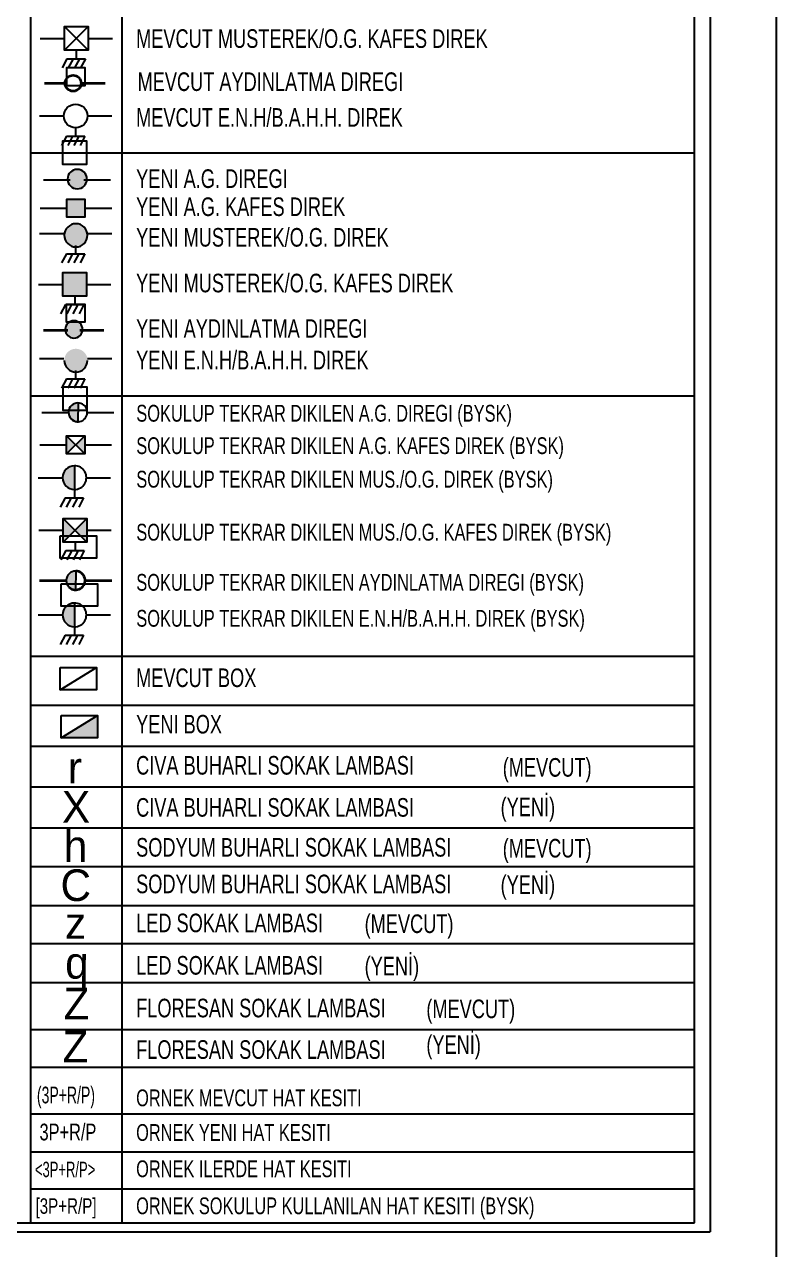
# Model space of a CAD drawing. Header units: millimetres. Extents: x 615240 to 617330, y 4151758 to 4153557.
# Drawn here: x 617235.4 to 617330.5, y 4152061.7 to 4152216.6 of the extents above; entities that cross this region are included whole.
import ezdxf
from ezdxf.enums import TextEntityAlignment as Align

# ---------------------------------------------------------------- set-up
doc = ezdxf.new("R2010")
doc.units = ezdxf.units.MM
doc.layers.add('DIREK_AG_MEVCUT', color=3, linetype='Continuous', lineweight=25)
doc.styles.add('Direk', font='B_CAD')
doc.styles.get("Standard").update_dxf_attribs({"font": 'Arial'})

msp = doc.modelspace()

# ---------------------------------------------------------------- hatches: boundary and pattern name
at = {"linetype": 'Continuous'}
for color, points in [(108, [(617243.27, 4152197.06), (617243.27, 4152197.13), (617243.26, 4152197.2), (617243.25, 4152197.28), (617243.24, 4152197.35), (617243.22, 4152197.42), (617243.19, 4152197.49), (617243.16, 4152197.56), (617243.13, 4152197.63), (617243.1, 4152197.69), (617243.06, 4152197.75), (617243.01, 4152197.81), (617242.96, 4152197.87), (617242.91, 4152197.92), (617242.86, 4152197.97), (617242.8, 4152198.02), (617242.74, 4152198.06), (617242.68, 4152198.1), (617242.62, 4152198.14), (617242.55, 4152198.17), (617242.48, 4152198.2), (617242.41, 4152198.23), (617242.34, 4152198.25), (617242.27, 4152198.26), (617242.2, 4152198.27), (617242.12, 4152198.28), (617242.05, 4152198.28), (617241.97, 4152198.28), (617241.9, 4152198.27), (617241.83, 4152198.26), (617241.75, 4152198.25), (617241.68, 4152198.23), (617241.61, 4152198.2), (617241.54, 4152198.17), (617241.48, 4152198.14), (617241.41, 4152198.1), (617241.35, 4152198.06), (617241.29, 4152198.02), (617241.24, 4152197.97), (617241.18, 4152197.92), (617241.13, 4152197.87), (617241.08, 4152197.81), (617241.04, 4152197.75), (617241, 4152197.69), (617240.96, 4152197.63), (617240.93, 4152197.56), (617240.9, 4152197.49), (617240.88, 4152197.42), (617240.86, 4152197.35), (617240.84, 4152197.28), (617240.83, 4152197.2), (617240.82, 4152197.13), (617240.82, 4152197.06), (617240.82, 4152196.98), (617240.83, 4152196.91), (617240.84, 4152196.84), (617240.86, 4152196.76), (617240.88, 4152196.69), (617240.9, 4152196.62), (617240.93, 4152196.55), (617240.96, 4152196.49), (617241, 4152196.42), (617241.04, 4152196.36), (617241.08, 4152196.3), (617241.13, 4152196.24), (617241.18, 4152196.19), (617241.24, 4152196.14), (617241.29, 4152196.09), (617241.35, 4152196.05), (617241.41, 4152196.01), (617241.48, 4152195.97), (617241.54, 4152195.94), (617241.61, 4152195.91), (617241.68, 4152195.89), (617241.75, 4152195.87), (617241.83, 4152195.85), (617241.9, 4152195.84), (617241.97, 4152195.83), (617242.05, 4152195.83), (617242.12, 4152195.83), (617242.2, 4152195.84), (617242.27, 4152195.85), (617242.34, 4152195.87), (617242.41, 4152195.89), (617242.48, 4152195.91), (617242.55, 4152195.94), (617242.62, 4152195.97), (617242.68, 4152196.01), (617242.74, 4152196.05), (617242.8, 4152196.09), (617242.86, 4152196.14), (617242.91, 4152196.19), (617242.96, 4152196.24), (617243.01, 4152196.3), (617243.06, 4152196.36), (617243.1, 4152196.42), (617243.13, 4152196.49), (617243.16, 4152196.55), (617243.19, 4152196.62), (617243.22, 4152196.69), (617243.24, 4152196.76), (617243.25, 4152196.84), (617243.26, 4152196.91), (617243.27, 4152196.98)]), (10, [(617240.41, 4152189.95), (617240.41, 4152189.86), (617240.42, 4152189.77), (617240.44, 4152189.68), (617240.45, 4152189.59), (617240.48, 4152189.51), (617240.51, 4152189.42), (617240.54, 4152189.34), (617240.58, 4152189.26), (617240.62, 4152189.18), (617240.67, 4152189.11), (617240.72, 4152189.04), (617240.78, 4152188.97), (617240.84, 4152188.91), (617240.91, 4152188.84), (617240.97, 4152188.79), (617241.05, 4152188.74), (617241.12, 4152188.69), (617241.2, 4152188.64), (617241.28, 4152188.6), (617241.36, 4152188.57), (617241.44, 4152188.54), (617241.53, 4152188.52), (617241.62, 4152188.5), (617241.7, 4152188.49), (617241.79, 4152188.48), (617241.88, 4152188.48), (617241.97, 4152188.48), (617242.06, 4152188.49), (617242.15, 4152188.5), (617242.23, 4152188.52), (617242.32, 4152188.54), (617242.4, 4152188.57), (617242.48, 4152188.6), (617242.56, 4152188.64), (617242.64, 4152188.69), (617242.72, 4152188.74), (617242.79, 4152188.79), (617242.86, 4152188.84), (617242.92, 4152188.91), (617242.98, 4152188.97), (617243.04, 4152189.04), (617243.09, 4152189.11), (617243.14, 4152189.18), (617243.18, 4152189.26), (617243.22, 4152189.34), (617243.26, 4152189.42), (617243.28, 4152189.51), (617243.31, 4152189.59), (617243.33, 4152189.68), (617243.34, 4152189.77), (617243.35, 4152189.86), (617243.35, 4152189.95), (617243.35, 4152190.03), (617243.34, 4152190.12), (617243.33, 4152190.21), (617243.31, 4152190.3), (617243.28, 4152190.38), (617243.26, 4152190.47), (617243.22, 4152190.55), (617243.18, 4152190.63), (617243.14, 4152190.71), (617243.09, 4152190.78), (617243.04, 4152190.85), (617242.98, 4152190.92), (617242.92, 4152190.98), (617242.86, 4152191.05), (617242.79, 4152191.1), (617242.72, 4152191.15), (617242.64, 4152191.2), (617242.56, 4152191.25), (617242.48, 4152191.29), (617242.4, 4152191.32), (617242.32, 4152191.35), (617242.23, 4152191.37), (617242.15, 4152191.39), (617242.06, 4152191.4), (617241.97, 4152191.41), (617241.88, 4152191.42), (617241.79, 4152191.41), (617241.7, 4152191.4), (617241.62, 4152191.39), (617241.53, 4152191.37), (617241.44, 4152191.35), (617241.36, 4152191.32), (617241.28, 4152191.29), (617241.2, 4152191.25), (617241.12, 4152191.2), (617241.05, 4152191.15), (617240.97, 4152191.1), (617240.91, 4152191.05), (617240.84, 4152190.98), (617240.78, 4152190.92), (617240.72, 4152190.85), (617240.67, 4152190.78), (617240.62, 4152190.71), (617240.58, 4152190.63), (617240.54, 4152190.55), (617240.51, 4152190.47), (617240.48, 4152190.38), (617240.45, 4152190.3), (617240.44, 4152190.21), (617240.42, 4152190.12), (617240.41, 4152190.03)]), (152, [(617242.73, 4152178.05), (617242.73, 4152178.11), (617242.72, 4152178.18), (617242.71, 4152178.25), (617242.7, 4152178.31), (617242.68, 4152178.38), (617242.66, 4152178.44), (617242.63, 4152178.5), (617242.6, 4152178.56), (617242.57, 4152178.62), (617242.53, 4152178.67), (617242.49, 4152178.73), (617242.45, 4152178.78), (617242.41, 4152178.83), (617242.36, 4152178.87), (617242.31, 4152178.91), (617242.25, 4152178.95), (617242.2, 4152178.99), (617242.14, 4152179.02), (617242.08, 4152179.05), (617242.02, 4152179.08), (617241.95, 4152179.1), (617241.89, 4152179.12), (617241.82, 4152179.13), (617241.76, 4152179.14), (617241.69, 4152179.15), (617241.63, 4152179.15), (617241.56, 4152179.15), (617241.49, 4152179.14), (617241.43, 4152179.13), (617241.36, 4152179.12), (617241.3, 4152179.1), (617241.23, 4152179.08), (617241.17, 4152179.05), (617241.11, 4152179.02), (617241.06, 4152178.99), (617241, 4152178.95), (617240.95, 4152178.91), (617240.89, 4152178.87), (617240.85, 4152178.83), (617240.8, 4152178.78), (617240.76, 4152178.73), (617240.72, 4152178.67), (617240.68, 4152178.62), (617240.65, 4152178.56), (617240.62, 4152178.5), (617240.59, 4152178.44), (617240.57, 4152178.38), (617240.55, 4152178.31), (617240.54, 4152178.25), (617240.53, 4152178.18), (617240.52, 4152178.11), (617240.52, 4152178.05), (617240.52, 4152177.98), (617240.53, 4152177.91), (617240.54, 4152177.85), (617240.55, 4152177.78), (617240.57, 4152177.72), (617240.59, 4152177.66), (617240.62, 4152177.59), (617240.65, 4152177.53), (617240.68, 4152177.48), (617240.72, 4152177.42), (617240.76, 4152177.37), (617240.8, 4152177.32), (617240.85, 4152177.27), (617240.89, 4152177.22), (617240.95, 4152177.18), (617241, 4152177.14), (617241.06, 4152177.1), (617241.11, 4152177.07), (617241.17, 4152177.04), (617241.23, 4152177.02), (617241.3, 4152176.99), (617241.36, 4152176.98), (617241.43, 4152176.96), (617241.49, 4152176.95), (617241.56, 4152176.95), (617241.63, 4152176.94), (617241.69, 4152176.95), (617241.76, 4152176.95), (617241.82, 4152176.96), (617241.89, 4152176.98), (617241.95, 4152176.99), (617242.02, 4152177.02), (617242.08, 4152177.04), (617242.14, 4152177.07), (617242.2, 4152177.1), (617242.25, 4152177.14), (617242.31, 4152177.18), (617242.36, 4152177.22), (617242.41, 4152177.27), (617242.45, 4152177.32), (617242.49, 4152177.37), (617242.53, 4152177.42), (617242.57, 4152177.48), (617242.6, 4152177.53), (617242.63, 4152177.59), (617242.66, 4152177.66), (617242.68, 4152177.72), (617242.7, 4152177.78), (617242.71, 4152177.85), (617242.72, 4152177.91), (617242.73, 4152177.98)]), (6, [(617240.41, 4152174.13), (617240.41, 4152174.04), (617240.42, 4152173.95), (617240.44, 4152173.86), (617240.45, 4152173.78), (617240.48, 4152173.69), (617240.51, 4152173.61), (617240.54, 4152173.53), (617240.58, 4152173.45), (617240.62, 4152173.37), (617240.67, 4152173.29), (617240.72, 4152173.22), (617240.78, 4152173.15), (617240.84, 4152173.09), (617240.91, 4152173.03), (617240.97, 4152172.97), (617241.05, 4152172.92), (617241.12, 4152172.87), (617241.2, 4152172.83), (617241.28, 4152172.79), (617241.36, 4152172.75), (617241.44, 4152172.73), (617241.53, 4152172.7), (617241.62, 4152172.68), (617241.7, 4152172.67), (617241.79, 4152172.66), (617241.88, 4152172.66), (617241.97, 4152172.66), (617242.06, 4152172.67), (617242.15, 4152172.68), (617242.23, 4152172.7), (617242.32, 4152172.73), (617242.4, 4152172.75), (617242.48, 4152172.79), (617242.56, 4152172.83), (617242.64, 4152172.87), (617242.72, 4152172.92), (617242.79, 4152172.97), (617242.86, 4152173.03), (617242.92, 4152173.09), (617242.98, 4152173.15), (617243.04, 4152173.22), (617243.09, 4152173.29), (617243.14, 4152173.37), (617243.18, 4152173.45), (617243.22, 4152173.53), (617243.26, 4152173.61), (617243.28, 4152173.69), (617243.31, 4152173.78), (617243.33, 4152173.86), (617243.34, 4152173.95), (617243.35, 4152174.04), (617243.35, 4152174.13), (617243.35, 4152174.22), (617243.34, 4152174.31), (617243.33, 4152174.39), (617243.31, 4152174.48), (617243.28, 4152174.57), (617243.26, 4152174.65), (617243.22, 4152174.73), (617243.18, 4152174.81), (617243.14, 4152174.89), (617243.09, 4152174.96), (617243.04, 4152175.04), (617242.98, 4152175.1), (617242.92, 4152175.17), (617242.86, 4152175.23), (617242.79, 4152175.29), (617242.72, 4152175.34), (617242.64, 4152175.39), (617242.56, 4152175.43), (617242.48, 4152175.47), (617242.4, 4152175.5), (617242.32, 4152175.53), (617242.23, 4152175.56), (617242.15, 4152175.57), (617242.06, 4152175.59), (617241.97, 4152175.6), (617241.88, 4152175.6), (617241.79, 4152175.6), (617241.7, 4152175.59), (617241.62, 4152175.57), (617241.53, 4152175.56), (617241.44, 4152175.53), (617241.36, 4152175.5), (617241.28, 4152175.47), (617241.2, 4152175.43), (617241.12, 4152175.39), (617241.05, 4152175.34), (617240.97, 4152175.29), (617240.91, 4152175.23), (617240.84, 4152175.17), (617240.78, 4152175.1), (617240.72, 4152175.04), (617240.67, 4152174.96), (617240.62, 4152174.89), (617240.58, 4152174.81), (617240.54, 4152174.73), (617240.51, 4152174.65), (617240.48, 4152174.57), (617240.45, 4152174.48), (617240.44, 4152174.39), (617240.42, 4152174.31), (617240.41, 4152174.22)])]:
    msp.add_hatch(color=color, dxfattribs=at).paths.add_polyline_path(points)
for color, points in [(108, [(617240.73, 4152194.53), (617240.73, 4152193.38), (617240.73, 4152192.23), (617243.03, 4152192.23), (617243.03, 4152194.53)]), (10, [(617240.23, 4152185.25), (617240.23, 4152182.25), (617243.23, 4152182.25), (617243.23, 4152185.25)]), (3, [(617242.15, 4152168.75), (617242.11, 4152166.38), (617242.03, 4152166.39), (617241.96, 4152166.4), (617241.89, 4152166.41), (617241.82, 4152166.43), (617241.74, 4152166.45), (617241.68, 4152166.48), (617241.61, 4152166.51), (617241.54, 4152166.54), (617241.48, 4152166.58), (617241.42, 4152166.62), (617241.36, 4152166.67), (617241.31, 4152166.72), (617241.25, 4152166.78), (617241.21, 4152166.83), (617241.16, 4152166.89), (617241.12, 4152166.95), (617241.09, 4152167.02), (617241.05, 4152167.09), (617241.03, 4152167.16), (617241, 4152167.23), (617240.98, 4152167.3), (617240.97, 4152167.37), (617240.96, 4152167.44), (617240.95, 4152167.52), (617240.95, 4152167.59), (617240.96, 4152167.67), (617240.96, 4152167.74), (617240.98, 4152167.81), (617240.99, 4152167.89), (617241.02, 4152167.96), (617241.04, 4152168.03), (617241.07, 4152168.09), (617241.11, 4152168.16), (617241.15, 4152168.22), (617241.19, 4152168.28), (617241.24, 4152168.34), (617241.29, 4152168.4), (617241.34, 4152168.45), (617241.4, 4152168.49), (617241.46, 4152168.54), (617241.52, 4152168.58), (617241.59, 4152168.62), (617241.65, 4152168.65), (617241.72, 4152168.68), (617241.79, 4152168.7), (617241.86, 4152168.72), (617241.94, 4152168.73), (617242.01, 4152168.74), (617242.09, 4152168.75)]), (1, [(617241.69, 4152160.8), (617241.6, 4152160.8), (617241.51, 4152160.79), (617241.42, 4152160.78), (617241.33, 4152160.76), (617241.24, 4152160.74), (617241.16, 4152160.71), (617241.07, 4152160.67), (617240.99, 4152160.63), (617240.91, 4152160.59), (617240.84, 4152160.54), (617240.76, 4152160.49), (617240.69, 4152160.43), (617240.63, 4152160.37), (617240.57, 4152160.3), (617240.51, 4152160.23), (617240.45, 4152160.16), (617240.41, 4152160.08), (617240.36, 4152160), (617240.32, 4152159.92), (617240.29, 4152159.84), (617240.26, 4152159.75), (617240.23, 4152159.66), (617240.21, 4152159.58), (617240.2, 4152159.49), (617240.19, 4152159.4), (617240.19, 4152159.31), (617240.19, 4152159.22), (617240.2, 4152159.13), (617240.21, 4152159.04), (617240.23, 4152158.95), (617240.26, 4152158.86), (617240.29, 4152158.78), (617240.32, 4152158.69), (617240.36, 4152158.61), (617240.41, 4152158.53), (617240.45, 4152158.46), (617240.51, 4152158.38), (617240.57, 4152158.31), (617240.63, 4152158.25), (617240.69, 4152158.19), (617240.76, 4152158.13), (617240.84, 4152158.07), (617240.91, 4152158.03), (617240.99, 4152157.98), (617241.07, 4152157.94), (617241.16, 4152157.91), (617241.24, 4152157.88), (617241.33, 4152157.85), (617241.42, 4152157.83), (617241.51, 4152157.82), (617241.6, 4152157.81), (617241.69, 4152157.81)]), (4, [(617241.87, 4152147.5), (617241.83, 4152145.13), (617241.75, 4152145.14), (617241.68, 4152145.15), (617241.61, 4152145.16), (617241.54, 4152145.18), (617241.46, 4152145.2), (617241.4, 4152145.23), (617241.33, 4152145.26), (617241.26, 4152145.29), (617241.2, 4152145.33), (617241.14, 4152145.37), (617241.08, 4152145.42), (617241.03, 4152145.47), (617240.97, 4152145.53), (617240.93, 4152145.58), (617240.88, 4152145.64), (617240.84, 4152145.7), (617240.81, 4152145.77), (617240.77, 4152145.84), (617240.75, 4152145.9), (617240.72, 4152145.98), (617240.7, 4152146.05), (617240.69, 4152146.12), (617240.68, 4152146.19), (617240.67, 4152146.27), (617240.67, 4152146.34), (617240.68, 4152146.42), (617240.68, 4152146.49), (617240.7, 4152146.56), (617240.71, 4152146.64), (617240.74, 4152146.71), (617240.76, 4152146.78), (617240.79, 4152146.84), (617240.83, 4152146.91), (617240.87, 4152146.97), (617240.91, 4152147.03), (617240.96, 4152147.09), (617241.01, 4152147.14), (617241.06, 4152147.2), (617241.12, 4152147.24), (617241.18, 4152147.29), (617241.24, 4152147.33), (617241.31, 4152147.37), (617241.37, 4152147.4), (617241.44, 4152147.43), (617241.51, 4152147.45), (617241.58, 4152147.47), (617241.66, 4152147.48), (617241.73, 4152147.49), (617241.81, 4152147.5)]), (6, [(617241.69, 4152143.45), (617241.6, 4152143.45), (617241.51, 4152143.44), (617241.42, 4152143.43), (617241.33, 4152143.41), (617241.24, 4152143.38), (617241.16, 4152143.35), (617241.07, 4152143.32), (617240.99, 4152143.28), (617240.91, 4152143.24), (617240.84, 4152143.19), (617240.76, 4152143.13), (617240.69, 4152143.07), (617240.63, 4152143.01), (617240.57, 4152142.95), (617240.51, 4152142.88), (617240.45, 4152142.8), (617240.41, 4152142.73), (617240.36, 4152142.65), (617240.32, 4152142.57), (617240.29, 4152142.48), (617240.26, 4152142.4), (617240.23, 4152142.31), (617240.21, 4152142.22), (617240.2, 4152142.13), (617240.19, 4152142.04), (617240.19, 4152141.95), (617240.19, 4152141.86), (617240.2, 4152141.77), (617240.21, 4152141.68), (617240.23, 4152141.6), (617240.26, 4152141.51), (617240.29, 4152141.42), (617240.32, 4152141.34), (617240.36, 4152141.26), (617240.41, 4152141.18), (617240.45, 4152141.1), (617240.51, 4152141.03), (617240.57, 4152140.96), (617240.63, 4152140.89), (617240.69, 4152140.83), (617240.76, 4152140.77), (617240.84, 4152140.72), (617240.91, 4152140.67), (617240.99, 4152140.63), (617241.07, 4152140.59), (617241.16, 4152140.55), (617241.24, 4152140.52), (617241.33, 4152140.5), (617241.42, 4152140.48), (617241.51, 4152140.47), (617241.6, 4152140.46), (617241.69, 4152140.46)]), (5, [(617244.6, 4152126.41), (617244.6, 4152129.23), (617240.01, 4152126.41)])]:
    msp.add_hatch(color=color).paths.add_polyline_path(points)
h = msp.add_hatch(color=3)
h.paths.add_polyline_path([(617240.69, 4152162.31), (617241.84, 4152163.46), (617240.69, 4152164.61), (617240.69, 4152163.46)])
h.paths.add_polyline_path([(617242.99, 4152164.61), (617241.84, 4152163.46), (617242.99, 4152162.31)])
h = msp.add_hatch(color=1)
h.paths.add_polyline_path([(617241.77, 4152152.65), (617243.27, 4152151.15), (617243.27, 4152154.15)])
h.paths.add_polyline_path([(617240.27, 4152154.15), (617240.27, 4152152.65), (617240.27, 4152151.15), (617241.77, 4152152.65)])

# ---------------------------------------------------------------- linework, layer by layer
for p, q in [((617322.09, 4152336.23), (617322.09, 4152063.93)), ((617320.13, 4152065.08), (617320.13, 4152334.94)), ((617236.13, 4152329.68), (617236.13, 4152065.08)), ((617247.67, 4152329.68), (617247.67, 4152065.08)), ((617236.13, 4152200.37), (617320.13, 4152200.37)), ((617236.13, 4152169.67), (617320.13, 4152169.67)), ((617236.13, 4152136.72), (617320.13, 4152136.72)), ((617236.13, 4152130.53), (617320.13, 4152130.53)), ((617236.13, 4152125.34), (617320.13, 4152125.34)), ((617236.13, 4152120.21), (617320.13, 4152120.21)), ((617236.13, 4152115.04), (617320.13, 4152115.04)), ((617236.13, 4152110.15), (617320.13, 4152110.15)), ((617236.13, 4152105.2), (617320.13, 4152105.2)), ((617236.13, 4152100.39), (617320.13, 4152100.39)), ((617236.13, 4152095.49), (617320.13, 4152095.49)), ((617236.13, 4152089.53), (617320.13, 4152089.53)), ((617236.13, 4152084.76), (617320.13, 4152084.76)), ((617236.13, 4152078.87), (617320.13, 4152078.87)), ((617236.13, 4152074.05), (617320.13, 4152074.05)), ((617236.13, 4152074.05), (617320.13, 4152074.05)), ((617236.13, 4152069.37), (617320.13, 4152069.37)), ((617150.55, 4152065.08), (617320.13, 4152065.08)), ((617146.47, 4152063.93), (617322.09, 4152063.93))]:
    msp.add_line(p, q)
at = {"color": 16}
for p, q in [((617243.43, 4152216.34), (617240.43, 4152213.34)), ((617240.43, 4152216.34), (617243.43, 4152213.34)), ((617237.36, 4152214.84), (617240.43, 4152214.84)), ((617243.43, 4152214.84), (617246.5, 4152214.84))]:
    msp.add_line(p, q, dxfattribs=at)
at = {"color": 32}
for p, q in [((617241.93, 4152213.34), (617241.93, 4152212.28)), ((617240.75, 4152212.28), (617240.13, 4152211.12)), ((617240.75, 4152212.28), (617243.1, 4152212.28)), ((617241.54, 4152212.28), (617240.92, 4152211.12)), ((617242.32, 4152212.28), (617241.7, 4152211.12)), ((617243.1, 4152212.28), (617242.48, 4152211.12)), ((617240.68, 4152202.47), (617240.06, 4152201.32)), ((617240.68, 4152202.47), (617243.03, 4152202.47)), ((617241.46, 4152202.47), (617240.84, 4152201.32)), ((617242.24, 4152202.47), (617241.62, 4152201.32)), ((617241.85, 4152203.54), (617241.85, 4152202.47)), ((617243.03, 4152202.47), (617242.41, 4152201.32)), ((617241.85, 4152188.68), (617241.85, 4152187.62)), ((617240.68, 4152187.62), (617240.06, 4152186.46)), ((617240.68, 4152187.62), (617243.03, 4152187.62)), ((617241.46, 4152187.62), (617240.84, 4152186.46)), ((617242.24, 4152187.62), (617241.62, 4152186.46)), ((617243.03, 4152187.62), (617242.41, 4152186.46)), ((617240.55, 4152181.19), (617239.93, 4152180.03)), ((617240.55, 4152181.19), (617242.9, 4152181.19)), ((617241.34, 4152181.19), (617240.72, 4152180.03)), ((617242.12, 4152181.19), (617241.5, 4152180.03)), ((617241.73, 4152182.26), (617241.73, 4152181.19)), ((617242.9, 4152181.19), (617242.28, 4152180.03)), ((617240.68, 4152171.8), (617240.06, 4152170.64)), ((617240.68, 4152171.8), (617243.03, 4152171.8)), ((617241.46, 4152171.8), (617240.84, 4152170.64)), ((617242.24, 4152171.8), (617241.62, 4152170.64)), ((617241.85, 4152172.87), (617241.85, 4152171.8)), ((617243.03, 4152171.8), (617242.41, 4152170.64)), ((617241.69, 4152157.81), (617241.69, 4152156.74)), ((617240.51, 4152156.74), (617239.89, 4152155.58)), ((617240.51, 4152156.74), (617242.86, 4152156.74)), ((617241.29, 4152156.74), (617240.67, 4152155.58)), ((617242.08, 4152156.74), (617241.46, 4152155.58)), ((617242.86, 4152156.74), (617242.24, 4152155.58)), ((617240.59, 4152150.08), (617239.97, 4152148.93)), ((617240.59, 4152150.08), (617242.94, 4152150.08)), ((617241.37, 4152150.08), (617240.75, 4152148.93)), ((617242.16, 4152150.08), (617241.54, 4152148.93)), ((617241.77, 4152151.15), (617241.77, 4152150.08)), ((617242.94, 4152150.08), (617242.32, 4152148.93)), ((617240.51, 4152139.39), (617239.89, 4152138.23)), ((617240.51, 4152139.39), (617242.86, 4152139.39)), ((617241.29, 4152139.39), (617240.67, 4152138.23)), ((617242.08, 4152139.39), (617241.46, 4152138.23)), ((617241.69, 4152140.45), (617241.69, 4152139.39)), ((617242.86, 4152139.39), (617242.24, 4152138.23))]:
    msp.add_line(p, q, dxfattribs=at)
at = {"color": 190, "lineweight": 35}
for p, q in [((617237.9, 4152209.19), (617240.52, 4152209.19)), ((617242.54, 4152209.18), (617245.59, 4152209.18))]:
    msp.add_line(p, q, dxfattribs=at)
at = {"color": 6}
for p, q in [((617237.28, 4152205.04), (617240.35, 4152205.04)), ((617243.35, 4152205.04), (617246.42, 4152205.04)), ((617237.28, 4152174.36), (617240.35, 4152174.36)), ((617243.35, 4152174.36), (617246.42, 4152174.36)), ((617241.69, 4152143.45), (617241.69, 4152140.46)), ((617237.12, 4152141.95), (617240.19, 4152141.95)), ((617243.18, 4152141.95), (617246.25, 4152141.95))]:
    msp.add_line(p, q, dxfattribs=at)
at = {"color": 108}
for p, q in [((617237.79, 4152196.97), (617241.17, 4152196.97)), ((617242.87, 4152196.97), (617246.25, 4152196.97)), ((617237.35, 4152193.39), (617240.73, 4152193.39)), ((617243.06, 4152193.39), (617246.44, 4152193.39))]:
    msp.add_line(p, q, dxfattribs=at)
at = {"color": 10}
for p, q in [((617237.28, 4152190.18), (617240.35, 4152190.18)), ((617243.35, 4152190.18), (617246.42, 4152190.18)), ((617237.16, 4152183.75), (617240.23, 4152183.75)), ((617243.23, 4152183.75), (617246.3, 4152183.75))]:
    msp.add_line(p, q, dxfattribs=at)
at = {"color": 152, "lineweight": 35}
for p, q in [((617237.79, 4152177.97), (617240.84, 4152177.97)), ((617242.36, 4152177.97), (617245.41, 4152177.97))]:
    msp.add_line(p, q, dxfattribs=at)
at = {"color": 3}
for p, q in [((617242.15, 4152168.75), (617242.11, 4152166.38)), ((617237.56, 4152167.56), (617240.95, 4152167.56)), ((617243.32, 4152167.56), (617246.7, 4152167.56)), ((617242.99, 4152164.61), (617240.69, 4152162.31)), ((617240.69, 4152164.61), (617242.99, 4152162.31)), ((617237.31, 4152163.47), (617240.69, 4152163.47)), ((617243.02, 4152163.47), (617246.4, 4152163.47))]:
    msp.add_line(p, q, dxfattribs=at)
at = {"color": 1}
for p, q in [((617241.69, 4152160.8), (617241.69, 4152157.81)), ((617237.12, 4152159.3), (617240.19, 4152159.3)), ((617243.18, 4152159.3), (617246.25, 4152159.3)), ((617243.27, 4152154.15), (617240.27, 4152151.15)), ((617240.27, 4152154.15), (617243.27, 4152151.15)), ((617237.2, 4152152.65), (617240.27, 4152152.65)), ((617243.26, 4152152.65), (617246.33, 4152152.65))]:
    msp.add_line(p, q, dxfattribs=at)
at = {"color": 4}
msp.add_line((617241.87, 4152147.5), (617241.83, 4152145.13), dxfattribs=at)
at = {"color": 4, "lineweight": 35}
for p, q in [((617237.28, 4152146.31), (617240.67, 4152146.31)), ((617243.04, 4152146.31), (617246.42, 4152146.31))]:
    msp.add_line(p, q, dxfattribs=at)
at = {"color": 5}
for p, q in [((617239.9, 4152132.5), (617244.49, 4152135.32)), ((617240.01, 4152126.41), (617244.6, 4152129.23))]:
    msp.add_line(p, q, dxfattribs=at)
at = {"color": 7}
msp.add_lwpolyline([(617330.5, 4151777.5), (617330.5, 4152339.38), (617142.5, 4152339.38), (617142.5, 4151777.5)], close=True, dxfattribs=at)
at = {"color": 16, "flags": 128}
msp.add_lwpolyline([(617240.43, 4152214.84), (617240.43, 4152216.34), (617243.43, 4152216.34), (617243.43, 4152213.34), (617240.43, 4152213.34), (617240.43, 4152214.84)], dxfattribs=at)
at = {"color": 108, "flags": 128}
for points in [[(617240.73, 4152210.02), (617240.73, 4152211.17), (617243.03, 4152211.17), (617243.03, 4152208.87), (617240.73, 4152208.87), (617240.73, 4152210.03)], [(617240.73, 4152193.38), (617240.73, 4152194.53), (617243.03, 4152194.53), (617243.03, 4152192.23), (617240.73, 4152192.23), (617240.73, 4152193.39)]]:
    msp.add_lwpolyline(points, dxfattribs=at)
at = {"color": 10, "flags": 128}
for points in [[(617240.23, 4152200.39), (617240.23, 4152201.89), (617243.23, 4152201.89), (617243.23, 4152198.89), (617240.23, 4152198.89), (617240.23, 4152200.39)], [(617240.23, 4152183.75), (617240.23, 4152185.25), (617243.23, 4152185.25), (617243.23, 4152182.25), (617240.23, 4152182.25), (617240.23, 4152183.75)]]:
    msp.add_lwpolyline(points, dxfattribs=at)
at = {"color": 3, "flags": 128}
for points in [[(617240.69, 4152180.1), (617240.69, 4152181.25), (617242.99, 4152181.25), (617242.99, 4152178.95), (617240.69, 4152178.95), (617240.69, 4152180.11)], [(617240.69, 4152163.46), (617240.69, 4152164.61), (617242.99, 4152164.61), (617242.99, 4152162.31), (617240.69, 4152162.31), (617240.69, 4152163.47)]]:
    msp.add_lwpolyline(points, dxfattribs=at)
at = {"color": 1, "flags": 128}
for points in [[(617240.27, 4152169.29), (617240.27, 4152170.79), (617243.27, 4152170.79), (617243.27, 4152167.79), (617240.27, 4152167.79), (617240.27, 4152169.29)], [(617240.27, 4152152.65), (617240.27, 4152154.15), (617243.27, 4152154.15), (617243.27, 4152151.15), (617240.27, 4152151.15), (617240.27, 4152152.65)]]:
    msp.add_lwpolyline(points, dxfattribs=at)
at = {"color": 5, "flags": 128}
for points in [[(617239.9, 4152151.96), (617244.49, 4152151.96), (617244.49, 4152149.14), (617239.9, 4152149.14)], [(617240.01, 4152145.87), (617244.6, 4152145.87), (617244.6, 4152143.05), (617240.01, 4152143.05)], [(617239.9, 4152135.32), (617244.49, 4152135.32), (617244.49, 4152132.5), (617239.9, 4152132.5)], [(617240.01, 4152129.23), (617244.6, 4152129.23), (617244.6, 4152126.41), (617240.01, 4152126.41)]]:
    msp.add_lwpolyline(points, close=True, dxfattribs=at)
at = {"color": 190, "lineweight": 35}
msp.add_circle((617241.53, 4152209.18), 1.01, dxfattribs=at)
at = {"color": 6}
msp.add_circle((617241.85, 4152205.04), 1.5, dxfattribs=at)
at = {"color": 108, "linetype": 'Continuous'}
for start, end in [(0, 180), (180, 0)]:
    msp.add_arc((617242.05, 4152197.06), 1.23, start, end, dxfattribs=at)
at = {"color": 10, "linetype": 'Continuous'}
for start, end in [(0, 180), (180, 0)]:
    msp.add_arc((617241.88, 4152189.95), 1.47, start, end, dxfattribs=at)
at = {"color": 152, "linetype": 'Continuous'}
for start, end in [(0, 180), (180, 0)]:
    msp.add_arc((617241.63, 4152178.05), 1.1, start, end, dxfattribs=at)
at = {"color": 6, "linetype": 'Continuous'}
msp.add_arc((617241.88, 4152174.13), 1.47, 180, 0, dxfattribs=at)
at = {"color": 3}
for radius, start, end in [(1.18, 89.4585, 268.7797), (1.19, 226.6097, 89.3652)]:
    msp.add_arc((617242.13, 4152167.57), radius, start, end, dxfattribs=at)
at = {"color": 1}
for centre, start, end in [((617241.69, 4152159.31), 90, 270), ((617241.71, 4152159.31), 269.2369, 90.7631)]:
    msp.add_arc(centre, 1.5, start, end, dxfattribs=at)
at = {"color": 4}
msp.add_arc((617241.85, 4152146.32), 1.18, 89.4585, 268.7797, dxfattribs=at)
at = {"color": 4, "lineweight": 35}
msp.add_arc((617241.85, 4152146.31), 1.19, 226.6097, 89.3652, dxfattribs=at)
at = {"color": 6}
for centre, start, end in [((617241.69, 4152141.95), 90, 270), ((617241.71, 4152141.95), 269.2369, 90.7631)]:
    msp.add_arc(centre, 1.5, start, end, dxfattribs=at)

# ---------------------------------------------------------------- texts
at = {"width": 0.7}
for s, height, p in [('MEVCUT MUSTEREK/O.G. KAFES DIREK', 2.352, (617249.5, 4152213.65)), ('MEVCUT AYDINLATMA DIREGI', 2.352, (617249.68, 4152208.2)), ('MEVCUT E.N.H/B.A.H.H. DIREK', 2.352, (617249.5, 4152203.68)), ('YENI A.G. DIREGI', 2.352, (617249.5, 4152195.94)), ('YENI A.G. KAFES DIREK', 2.352, (617249.5, 4152192.39)), ('YENI MUSTEREK/O.G. DIREK', 2.352, (617249.5, 4152188.52)), ('YENI MUSTEREK/O.G. KAFES DIREK', 2.352, (617249.5, 4152182.74)), ('YENI AYDINLATMA DIREGI', 2.352, (617249.5, 4152176.99)), ('YENI E.N.H/B.A.H.H. DIREK', 2.352, (617249.5, 4152173)), ('SOKULUP TEKRAR DIKILEN A.G. DIREGI (BYSK)', 2.1227, (617249.52, 4152166.39)), ('SOKULUP TEKRAR DIKILEN A.G. KAFES DIREK (BYSK)', 2.1227, (617249.52, 4152162.29)), ('SOKULUP TEKRAR DIKILEN MUS./O.G. DIREK (BYSK)', 2.1227, (617249.52, 4152158.05)), ('SOKULUP TEKRAR DIKILEN MUS./O.G. KAFES DIREK (BYSK)', 2.1227, (617249.52, 4152151.35)), ('SOKULUP TEKRAR DIKILEN AYDINLATMA DIREGI (BYSK)', 2.1227, (617249.52, 4152145.01)), ('SOKULUP TEKRAR DIKILEN E.N.H/B.A.H.H. DIREK (BYSK)', 2.1227, (617249.52, 4152140.46)), ('MEVCUT BOX', 2.352, (617249.5, 4152132.83)), ('YENI BOX', 2.352, (617249.5, 4152126.96)), ('CIVA BUHARLI SOKAK LAMBASI', 2.352, (617249.5, 4152121.76)), ('(MEVCUT)', 2.352, (617295.87, 4152121.5)), ('(YENİ)', 2.352, (617295.6, 4152116.5)), ('CIVA BUHARLI SOKAK LAMBASI', 2.352, (617249.5, 4152116.44)), ('SODYUM BUHARLI SOKAK LAMBASI', 2.352, (617249.5, 4152111.39)), ('(MEVCUT)', 2.352, (617295.87, 4152111.28)), ('(YENİ)', 2.352, (617295.6, 4152106.67)), ('SODYUM BUHARLI SOKAK LAMBASI', 2.352, (617249.5, 4152106.76)), ('LED SOKAK LAMBASI            ', 2.352, (617249.5, 4152101.83)), ('(MEVCUT)', 2.352, (617278.4, 4152101.73)), ('LED SOKAK LAMBASI            ', 2.352, (617249.5, 4152096.47)), ('(YENİ)', 2.352, (617278.4, 4152096.37)), ('FLORESAN SOKAK LAMBASI            ', 2.352, (617249.5, 4152091.07)), ('(MEVCUT)', 2.352, (617286.21, 4152090.97)), ('(YENİ)', 2.352, (617286.21, 4152086.45)), ('FLORESAN SOKAK LAMBASI            ', 2.352, (617249.5, 4152085.82)), ('ORNEK MEVCUT HAT KESITI', 2.1168, (617249.5, 4152079.83)), ('ORNEK YENI HAT KESITI', 2.1168, (617249.5, 4152075.45)), ('ORNEK ILERDE HAT KESITI', 2.1168, (617249.5, 4152070.86)), ('ORNEK SOKULUP KULLANILAN HAT KESITI (BYSK)', 2.1168, (617249.5, 4152066.18))]:
    msp.add_text(s, height=height, dxfattribs=at).set_placement(p)
at = {"color": 84, "width": 0.6}
msp.add_text('(3P+R/P)', height=2.117, dxfattribs=at).set_placement((617236.95, 4152080.19))
at = {"color": 3}
for s, height, width, p in [('3P+R/P', 2.117, 0.7, (617237.28, 4152075.51)), ('<3P+R/P>', 1.96, 0.6, (617236.7, 4152070.86)), ('[3P+R/P]', 1.96, 0.7, (617236.77, 4152066.23))]:
    msp.add_text(s, height=height, dxfattribs=dict(at, width=width)).set_placement(p)
at = {"layer": 'DIREK_AG_MEVCUT', "color": 40, "linetype": 'ByBlock', "style": 'Direk'}
for s, p in [('r', (617241.75, 4152122.64)), ('h', (617241.84, 4152112.72)), ('z', (617241.84, 4152103)), ('Z', (617241.96, 4152092.81))]:
    msp.add_text(s, height=4, dxfattribs=at).set_placement(p, align=Align.MIDDLE_CENTER)
at = {"layer": 'DIREK_AG_MEVCUT', "color": 4, "linetype": 'ByBlock', "style": 'Direk'}
for s, p in [('X', (617241.9, 4152117.67)), ('C', (617241.87, 4152107.78)), ('q', (617242.01, 4152097.97)), ('Z', (617241.82, 4152087.37))]:
    msp.add_text(s, height=4, dxfattribs=at).set_placement(p, align=Align.MIDDLE_CENTER)

doc.saveas('drawing.dxf')
